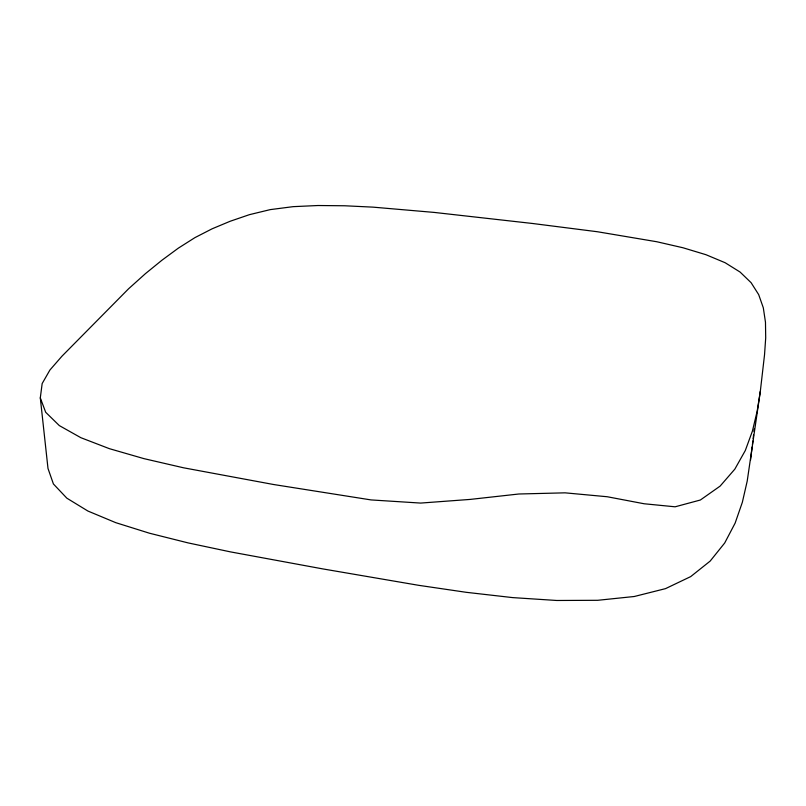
<?xml version="1.0" encoding="UTF-8"?>
<svg xmlns="http://www.w3.org/2000/svg" width="806" height="806" viewBox="0 0 806 806"><rect width="100%" height="100%" fill="white"/><g stroke="black" fill="none" stroke-linecap="round" stroke-linejoin="round"><path stroke-width="1.21" d="M753.167 438.615L753.57 434.998M753.973 431.391L754.245 428.983M760.28 391.645L764.531 354.791L765.7 337.946L765.478 322.269L763.312 307.811L758.678 294.613L751.101 282.684L740.089 272.055L725.148 262.736L705.965 254.706L683.014 247.774L656.89 241.76L597.498 231.755L532.383 223.464L434.051 212.401L373.037 207.142L344.676 205.772L317.987 205.52L293.122 206.658L270.252 209.62L249.386 214.678L230.153 221.267L212.099 228.813L194.911 237.639L178.297 248.177L161.925 260.237L145.453 273.627L128.557 288.8L61.981 356.171L49.912 370.025L42.164 383.555L40.3 397.892L47.987 468.427L53.408 483.963L66.838 498.168L87.894 511.034L115.752 522.661L149.473 533.219L188.06 542.891L230.486 551.888L322.692 568.885L418.606 585.307L466.241 592.309L512.616 597.599L556.785 600.48L597.699 600.299L634.292 596.5L665.524 588.632L690.682 576.612L710.157 561.097L724.695 542.992L735.132 523.114L742.356 502.259L747.212 481.061L760.28 391.645L757.156 411.211L752.441 431.019L745.298 450.534L734.83 469.142L720.121 486.109L700.364 500.012L675.126 506.803L644.125 503.76L607.271 496.748L565.077 492.839L518.873 493.997L470.22 499.408L420.651 503.075L371.072 499.922L273.556 484.507L183.526 467.792L143.931 458.634L109.354 448.66L80.842 437.688L59.332 425.598L45.69 412.279L40.3 397.892M750.527 460.105L752.149 446.977M752.441 444.59L752.885 441.013"/></g></svg>
